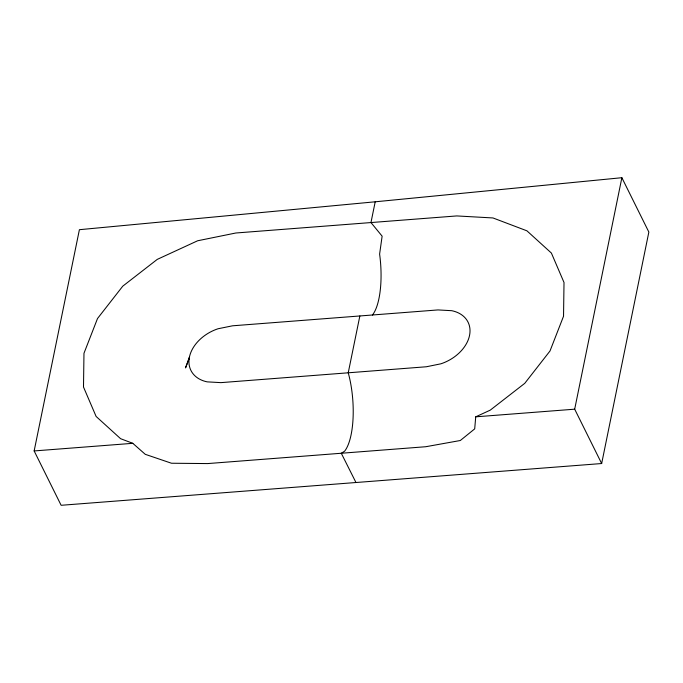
<?xml version="1.0" encoding="UTF-8"?>
<svg xmlns="http://www.w3.org/2000/svg" width="683" height="683" viewBox="0 0 683 683"><rect width="100%" height="100%" fill="white"/><g stroke="black" fill="none" stroke-linecap="round" stroke-linejoin="round"><path stroke-width="1.02" d="M475.727 416.826L474.702 428.873L460.308 440.509L425.757 446.725L207.666 463.578L171.484 463.236L145.266 454.323L132.801 443.318L120.592 438.691L96.115 416.451L83.497 387.022L83.975 353.282L97.507 318.534L122.761 286.177L157.269 259.378L197.652 240.766L235.848 232.997L456.782 215.93L492.972 217.954L526.917 230.82L551.394 253.06L564.013 282.489L563.535 316.238L550.003 350.985L524.749 383.342L490.249 410.142L475.727 416.826L574.685 409.185L601.663 463.535L61.128 505.292L34.15 450.942L79.399 229.693L375.206 201.801L621.871 177.708L648.85 232.058L601.663 463.535M574.685 409.185L621.871 177.708M375.206 201.801L370.963 222.556L382.13 236.164L379.611 254.102A54.153 18.407 85.6 0 1 372.423 315.059M359.856 315.964L348.236 372.798A54.153 18.407 85.6 0 1 344.574 451.232L341.278 453.256L355.963 482.514M189.422 357.098A35.823 25.766 -26.4 0 0 207.197 381.865L220.951 382.634L426.38 366.762L440.894 363.808A35.823 25.766 -26.4 0 0 469.537 335.464A35.823 25.766 -26.4 0 0 451.753 310.697L437.999 309.928L232.579 325.8L218.056 328.754A35.823 25.766 -26.4 0 0 189.422 357.098L185.52 367.924L189.481 357.764M34.15 450.942L132.801 443.318"/></g></svg>
